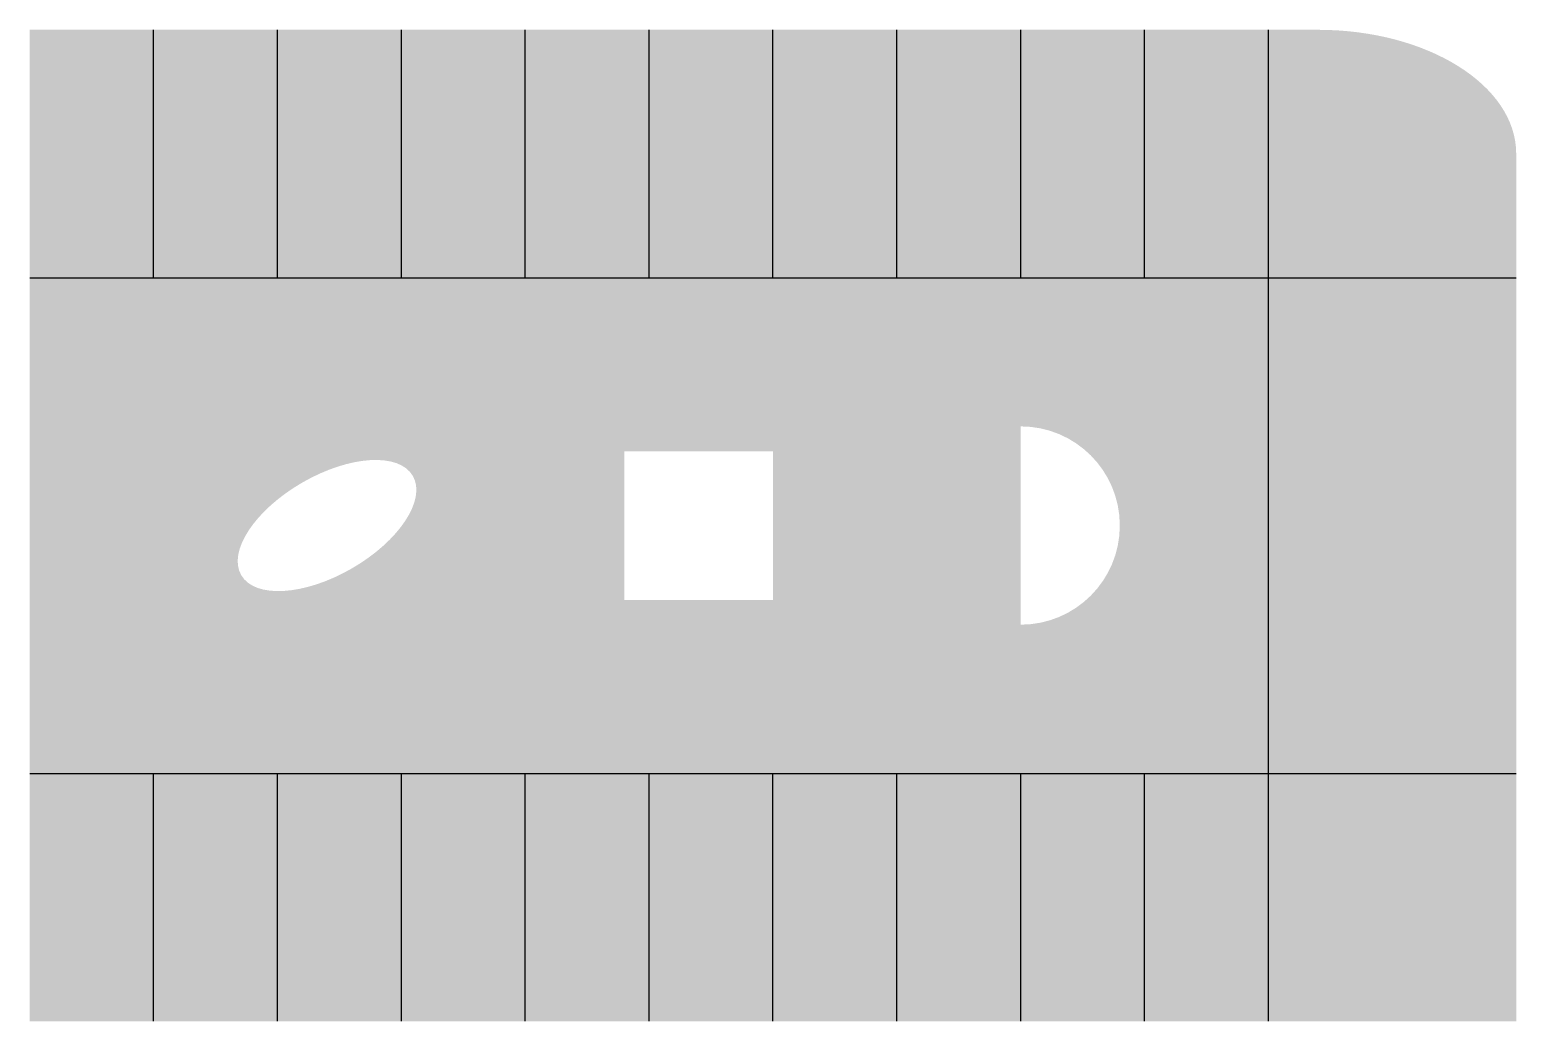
# Model space of a CAD drawing. Header units: millimetres. Extents: x 0 to 30001, y 0 to 20001.
import ezdxf

# ---------------------------------------------------------------- set-up
doc = ezdxf.new("R2010")
doc.units = ezdxf.units.MM
doc.layers.add('HATCH', color=7, linetype='Continuous')
doc.layers.add('STALLS', color=7, linetype='Continuous')

msp = doc.modelspace()

# ---------------------------------------------------------------- hatches: boundary and pattern name
at = {"layer": 'HATCH'}
h = msp.add_hatch(color=252, dxfattribs=at)
edge = h.paths.add_edge_path()
edge.add_line((0, 0), (30000, 0))
edge.add_line((30000, 0), (30000, 17500))
edge.add_ellipse((26000, 17500), major_axis=(4000, 0), ratio=0.625, start_angle=0, end_angle=90)
edge.add_line((26000, 20000), (0, 20000))
edge.add_line((0, 20000), (0, 0))
edge = h.paths.add_edge_path()
edge.add_ellipse((6000, 10000), major_axis=(1732, 1000), ratio=0.5, start_angle=0, end_angle=360)
h.paths.add_polyline_path([(12000, 8500), (15000, 8500), (15000, 11500), (12000, 11500)])
edge = h.paths.add_edge_path()
edge.add_arc((20000, 10000), 2000, -90, 90)
edge.add_line((20000, 12000), (20000, 8000))

# ---------------------------------------------------------------- linework, layer by layer
at = {"layer": 'STALLS'}
for p, q in [((2500, 15000), (2500, 20000)), ((5000, 15000), (5000, 20000)), ((7500, 15000), (7500, 20000)), ((10000, 15000), (10000, 20000)), ((12500, 15000), (12500, 20000)), ((15000, 15000), (15000, 20000)), ((17500, 15000), (17500, 20000)), ((20000, 15000), (20000, 20000)), ((22500, 15000), (22500, 20000)), ((25000, 0), (25000, 20000)), ((0, 15000), (30000, 15000)), ((0, 5000), (30000, 5000)), ((2500, 0), (2500, 5000)), ((5000, 0), (5000, 5000)), ((7500, 0), (7500, 5000)), ((10000, 0), (10000, 5000)), ((12500, 0), (12500, 5000)), ((15000, 0), (15000, 5000)), ((17500, 0), (17500, 5000)), ((20000, 0), (20000, 5000)), ((22500, 0), (22500, 5000))]:
    msp.add_line(p, q, dxfattribs=at)

doc.saveas('drawing.dxf')
